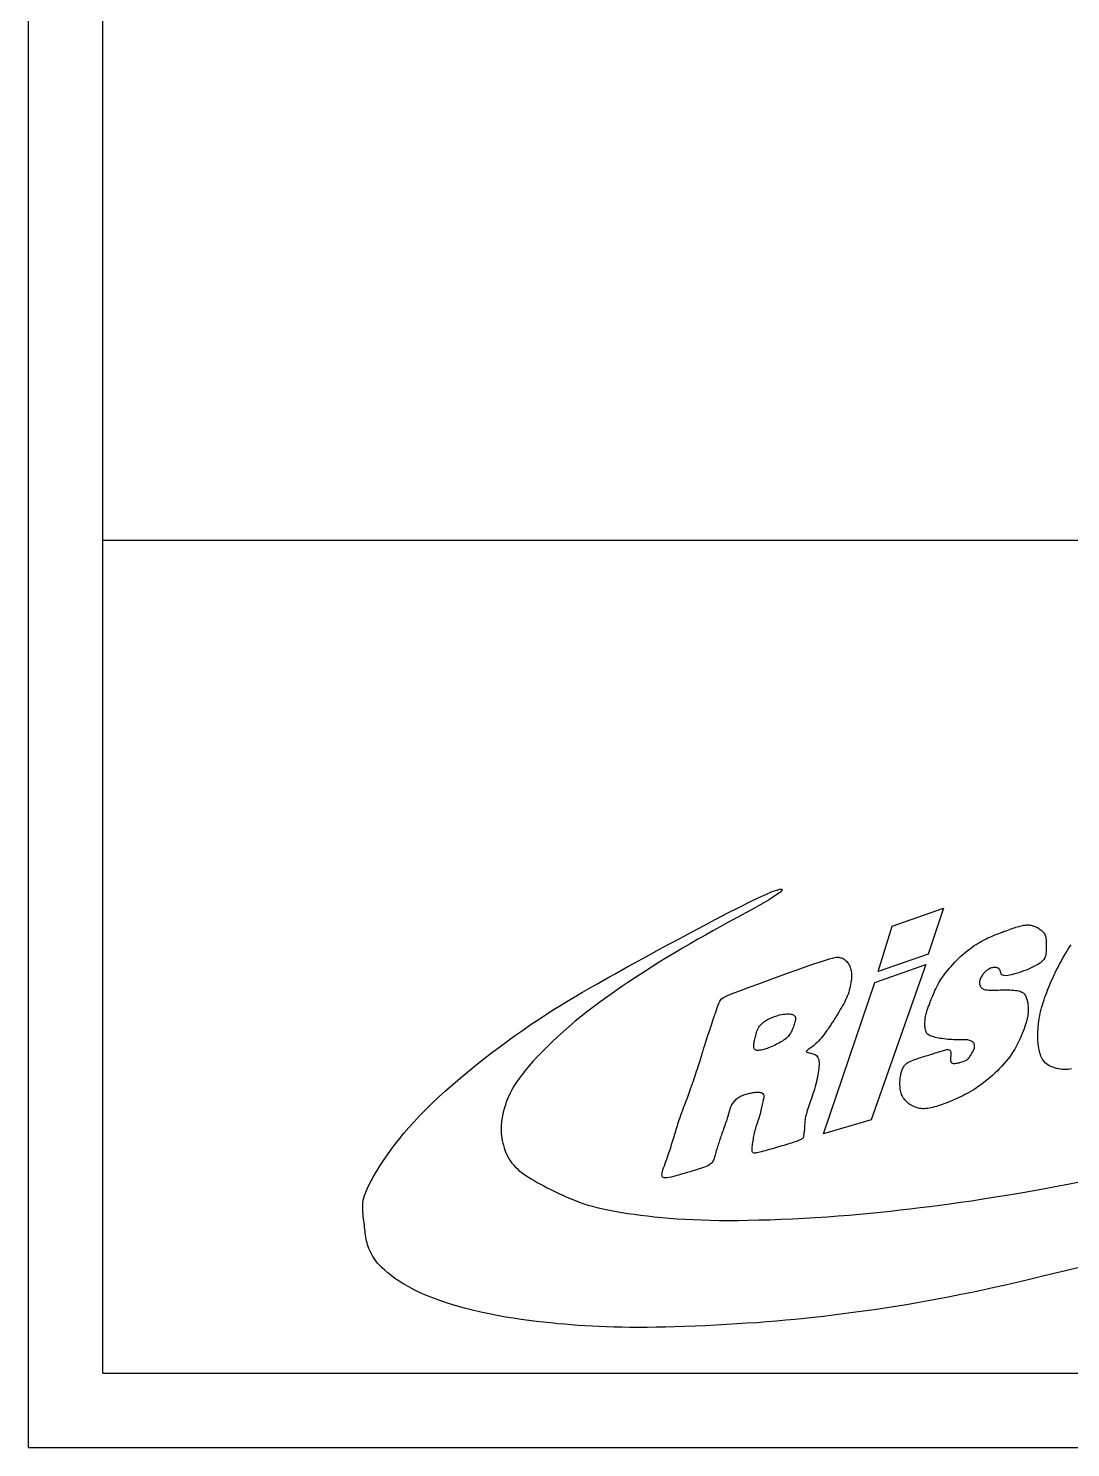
# Model space of a CAD drawing. Extents: x 325 to 612, y 3 to 207.
# Drawn here: x 325.32 to 342.83, y 3 to 26.85 of the extents above; entities that cross this region are included whole.
import ezdxf

# ---------------------------------------------------------------- set-up
doc = ezdxf.new("R2010")
doc.units = 0
doc.layers.add('圖框層', color=7, linetype='CONTINUOUS')
doc.layers.add('輪廓線層', color=7, linetype='CONTINUOUS')

msp = doc.modelspace()

# ---------------------------------------------------------------- linework, layer by layer
at = {"layer": '圖框層', "color": 7}
for p, q in [((325.319, 3), (325.319, 206.969)), ((326.569, 4.25), (326.569, 205.719)), ((326.569, 18.25), (611.07, 18.25)), ((326.569, 4.25), (611.07, 4.25)), ((325.319, 3), (612.319, 3))]:
    msp.add_line(p, q, dxfattribs=at)
at = {"layer": '輪廓線層', "color": 1}
msp.add_lwpolyline([(342.979, 6.03), (342.751, 5.972), (342.533, 5.919), (342.325, 5.868), (342.124, 5.82), (341.929, 5.775), (341.738, 5.732), (341.549, 5.69), (341.361, 5.649), (341.175, 5.609), (340.991, 5.571), (340.807, 5.534), (340.624, 5.499), (340.441, 5.465), (340.258, 5.432), (340.076, 5.401), (339.894, 5.372), (339.712, 5.344), (339.533, 5.317), (339.355, 5.292), (339.181, 5.269), (339.01, 5.246), (338.843, 5.226), (338.68, 5.206), (338.52, 5.188), (338.363, 5.171), (338.207, 5.155), (338.05, 5.14), (337.892, 5.126), (337.732, 5.113), (337.568, 5.1), (337.399, 5.089), (337.226, 5.078), (337.051, 5.067), (336.875, 5.058), (336.699, 5.049), (336.525, 5.042), (336.354, 5.035), (336.186, 5.03), (336.024, 5.026), (335.868, 5.023), (335.716, 5.021), (335.57, 5.02), (335.429, 5.02), (335.292, 5.022), (335.16, 5.025), (335.034, 5.028), (334.911, 5.033), (334.792, 5.039), (334.676, 5.046), (334.561, 5.054), (334.447, 5.063), (334.333, 5.073), (334.218, 5.083), (334.1, 5.095), (333.979, 5.108), (333.856, 5.122), (333.729, 5.137), (333.6, 5.154), (333.469, 5.174), (333.335, 5.195), (333.2, 5.219), (333.062, 5.246), (332.924, 5.277), (332.785, 5.31), (332.647, 5.346), (332.511, 5.384), (332.378, 5.425), (332.25, 5.467), (332.127, 5.512), (332.011, 5.557), (331.904, 5.604), (331.804, 5.652), (331.712, 5.7), (331.627, 5.749), (331.549, 5.797), (331.479, 5.845), (331.415, 5.891), (331.358, 5.937), (331.308, 5.98), (331.263, 6.023), (331.223, 6.063), (331.189, 6.103), (331.159, 6.141), (331.132, 6.177), (331.11, 6.213), (331.089, 6.248), (331.072, 6.281), (331.056, 6.314), (331.042, 6.347), (331.03, 6.379), (331.02, 6.41), (331.011, 6.442), (331.003, 6.473), (330.996, 6.505), (330.991, 6.537), (330.986, 6.569), (330.981, 6.602), (330.977, 6.635), (330.974, 6.669), (330.97, 6.704), (330.966, 6.739), (330.962, 6.776), (330.957, 6.813), (330.952, 6.852), (330.948, 6.89), (330.944, 6.929), (330.94, 6.968), (330.938, 7.007), (330.938, 7.046), (330.939, 7.084), (330.942, 7.121), (330.948, 7.158), (330.957, 7.196), (330.968, 7.236), (330.983, 7.277), (331.001, 7.322), (331.023, 7.37), (331.049, 7.423), (331.08, 7.482), (331.114, 7.545), (331.153, 7.613), (331.197, 7.685), (331.244, 7.761), (331.297, 7.84), (331.354, 7.923), (331.416, 8.009), (331.482, 8.098), (331.554, 8.189), (331.631, 8.283), (331.713, 8.378), (331.8, 8.476), (331.894, 8.576), (331.993, 8.679), (332.098, 8.783), (332.21, 8.888), (332.328, 8.996), (332.45, 9.103), (332.576, 9.212), (332.706, 9.319), (332.838, 9.426), (332.971, 9.532), (333.105, 9.636), (333.24, 9.737), (333.374, 9.836), (333.507, 9.932), (333.64, 10.025), (333.771, 10.115), (333.901, 10.202), (334.029, 10.286), (334.154, 10.367), (334.278, 10.444), (334.399, 10.517), (334.517, 10.588), (334.634, 10.656), (334.747, 10.722), (334.859, 10.785), (334.968, 10.847), (335.075, 10.907), (335.18, 10.966), (335.285, 11.025), (335.394, 11.085), (335.509, 11.148), (335.632, 11.216), (335.767, 11.289), (335.915, 11.37), (336.081, 11.46), (336.265, 11.559), (336.462, 11.664), (336.667, 11.773), (336.874, 11.882), (337.076, 11.987), (337.268, 12.085), (337.443, 12.173), (337.596, 12.246), (337.722, 12.303), (337.82, 12.345), (337.895, 12.371), (337.946, 12.385), (337.977, 12.388), (337.988, 12.381), (337.983, 12.365), (337.962, 12.343), (337.928, 12.315), (337.881, 12.283), (337.824, 12.245), (337.755, 12.204), (337.678, 12.158), (337.592, 12.109), (337.498, 12.056), (337.398, 12.001), (337.292, 11.943), (337.181, 11.882), (337.065, 11.819), (336.946, 11.754), (336.823, 11.686), (336.698, 11.616), (336.57, 11.544), (336.441, 11.47), (336.311, 11.394), (336.181, 11.316), (336.051, 11.237), (335.921, 11.157), (335.791, 11.076), (335.664, 10.994), (335.537, 10.912), (335.413, 10.83), (335.292, 10.749), (335.173, 10.667), (335.057, 10.585), (334.943, 10.503), (334.831, 10.421), (334.722, 10.338), (334.615, 10.253), (334.511, 10.168), (334.409, 10.081), (334.31, 9.994), (334.214, 9.906), (334.121, 9.819), (334.033, 9.733), (333.95, 9.649), (333.872, 9.568), (333.799, 9.489), (333.732, 9.414), (333.671, 9.342), (333.616, 9.273), (333.566, 9.205), (333.521, 9.14), (333.48, 9.076), (333.444, 9.012), (333.411, 8.949), (333.382, 8.885), (333.357, 8.822), (333.335, 8.759), (333.317, 8.697), (333.301, 8.637), (333.288, 8.578), (333.278, 8.522), (333.271, 8.468), (333.266, 8.418), (333.264, 8.37), (333.263, 8.325), (333.265, 8.282), (333.269, 8.24), (333.274, 8.2), (333.282, 8.16), (333.291, 8.12), (333.302, 8.081), (333.314, 8.041), (333.328, 8.002), (333.343, 7.963), (333.36, 7.925), (333.379, 7.887), (333.4, 7.851), (333.422, 7.817), (333.446, 7.783), (333.473, 7.751), (333.501, 7.72), (333.531, 7.69), (333.564, 7.66), (333.6, 7.631), (333.638, 7.603), (333.678, 7.574), (333.722, 7.545), (333.768, 7.516), (333.817, 7.487), (333.869, 7.458), (333.924, 7.428), (333.981, 7.398), (334.04, 7.367), (334.102, 7.336), (334.166, 7.305), (334.232, 7.274), (334.3, 7.242), (334.369, 7.212), (334.439, 7.182), (334.51, 7.153), (334.582, 7.126), (334.654, 7.1), (334.726, 7.077), (334.799, 7.056), (334.874, 7.036), (334.95, 7.017), (335.03, 7), (335.113, 6.983), (335.201, 6.968), (335.294, 6.952), (335.393, 6.937), (335.498, 6.922), (335.607, 6.908), (335.722, 6.894), (335.84, 6.881), (335.963, 6.869), (336.09, 6.858), (336.22, 6.848), (336.353, 6.84), (336.489, 6.833), (336.63, 6.827), (336.775, 6.823), (336.926, 6.82), (337.083, 6.819), (337.246, 6.82), (337.417, 6.822), (337.596, 6.826), (337.78, 6.831), (337.97, 6.838), (338.162, 6.847), (338.356, 6.857), (338.549, 6.868), (338.741, 6.88), (338.929, 6.894), (339.112, 6.908), (339.291, 6.924), (339.466, 6.94), (339.637, 6.958), (339.806, 6.976), (339.973, 6.995), (340.139, 7.014), (340.304, 7.034), (340.469, 7.054), (340.636, 7.076), (340.807, 7.099), (340.984, 7.123), (341.17, 7.15), (341.365, 7.18), (341.573, 7.213), (341.794, 7.25), (342.032, 7.29), (342.283, 7.335), (342.545, 7.383), (342.817, 7.435), (343.096, 7.49)], dxfattribs=at)
at = {"layer": '輪廓線層', "color": 116}
for points in [[(339.836, 11.763), (340.696, 12.066), (340.442, 11.294), (339.602, 11.001)], [(341.367, 10.962), (341.357, 10.948), (341.347, 10.935), (341.338, 10.921), (341.33, 10.907), (341.323, 10.893), (341.317, 10.88), (341.312, 10.866), (341.308, 10.852), (341.306, 10.839), (341.304, 10.826), (341.304, 10.813), (341.305, 10.8), (341.306, 10.788), (341.309, 10.776), (341.313, 10.764), (341.318, 10.753), (341.324, 10.742), (341.331, 10.732), (341.34, 10.723), (341.352, 10.715), (341.366, 10.708), (341.384, 10.702), (341.405, 10.697), (341.431, 10.693), (341.461, 10.691), (341.495, 10.69), (341.532, 10.69), (341.571, 10.69), (341.612, 10.691), (341.653, 10.693), (341.695, 10.694), (341.735, 10.694), (341.774, 10.694), (341.811, 10.693), (341.846, 10.691), (341.879, 10.689), (341.91, 10.685), (341.938, 10.681), (341.963, 10.676), (341.986, 10.67), (342.005, 10.663), (342.022, 10.655), (342.036, 10.646), (342.049, 10.636), (342.059, 10.625), (342.068, 10.613), (342.076, 10.599), (342.083, 10.584), (342.089, 10.568), (342.095, 10.551), (342.1, 10.533), (342.105, 10.515), (342.109, 10.495), (342.113, 10.476), (342.116, 10.456), (342.118, 10.437), (342.119, 10.417), (342.12, 10.399), (342.121, 10.38), (342.121, 10.362), (342.121, 10.345), (342.12, 10.329), (342.12, 10.314), (342.119, 10.3), (342.118, 10.287), (342.117, 10.274), (342.116, 10.262), (342.114, 10.248), (342.111, 10.233), (342.107, 10.216), (342.102, 10.196), (342.095, 10.172), (342.087, 10.144), (342.077, 10.113), (342.065, 10.078), (342.052, 10.041), (342.038, 10.001), (342.022, 9.96), (342.004, 9.917), (341.985, 9.874), (341.965, 9.83), (341.943, 9.786), (341.92, 9.743), (341.895, 9.699), (341.869, 9.656), (341.841, 9.613), (341.812, 9.57), (341.781, 9.529), (341.748, 9.488), (341.714, 9.448), (341.679, 9.409), (341.642, 9.37), (341.605, 9.333), (341.567, 9.297), (341.528, 9.262), (341.489, 9.228), (341.45, 9.195), (341.411, 9.163), (341.372, 9.132), (341.332, 9.103), (341.293, 9.075), (341.254, 9.048), (341.214, 9.022), (341.175, 8.998), (341.136, 8.975), (341.097, 8.953), (341.059, 8.933), (341.021, 8.913), (340.983, 8.895), (340.946, 8.878), (340.91, 8.861), (340.874, 8.845), (340.839, 8.831), (340.805, 8.816), (340.771, 8.803), (340.738, 8.79), (340.706, 8.778), (340.674, 8.766), (340.642, 8.755), (340.611, 8.745), (340.58, 8.735), (340.549, 8.726), (340.519, 8.718), (340.489, 8.711), (340.459, 8.705), (340.431, 8.701), (340.402, 8.698), (340.374, 8.696), (340.347, 8.697), (340.321, 8.699), (340.295, 8.702), (340.27, 8.707), (340.246, 8.714), (340.222, 8.722), (340.199, 8.731), (340.177, 8.742), (340.156, 8.754), (340.135, 8.767), (340.116, 8.781), (340.097, 8.796), (340.08, 8.811), (340.064, 8.828), (340.049, 8.845), (340.035, 8.862), (340.023, 8.881), (340.012, 8.899), (340.002, 8.918), (339.994, 8.938), (339.987, 8.959), (339.981, 8.98), (339.976, 9.002), (339.972, 9.025), (339.97, 9.049), (339.968, 9.074), (339.967, 9.099), (339.967, 9.123), (339.967, 9.148), (339.969, 9.173), (339.971, 9.196), (339.973, 9.219), (339.976, 9.241), (339.979, 9.262), (339.983, 9.281), (339.988, 9.3), (339.992, 9.317), (339.998, 9.334), (340.004, 9.351), (340.011, 9.366), (340.018, 9.381), (340.026, 9.395), (340.035, 9.409), (340.045, 9.423), (340.056, 9.435), (340.069, 9.448), (340.084, 9.46), (340.101, 9.471), (340.119, 9.482), (340.14, 9.492), (340.163, 9.503), (340.186, 9.512), (340.211, 9.522), (340.237, 9.531), (340.264, 9.54), (340.291, 9.549), (340.318, 9.558), (340.345, 9.566), (340.373, 9.574), (340.4, 9.583), (340.427, 9.591), (340.454, 9.599), (340.481, 9.608), (340.508, 9.616), (340.534, 9.624), (340.56, 9.633), (340.585, 9.641), (340.61, 9.649), (340.634, 9.657), (340.657, 9.664), (340.679, 9.671), (340.699, 9.677), (340.719, 9.682), (340.737, 9.686), (340.754, 9.689), (340.769, 9.691), (340.782, 9.69), (340.794, 9.688), (340.803, 9.683), (340.811, 9.676), (340.816, 9.666), (340.819, 9.654), (340.821, 9.64), (340.821, 9.625), (340.821, 9.609), (340.82, 9.592), (340.819, 9.576), (340.817, 9.561), (340.816, 9.546), (340.816, 9.533), (340.816, 9.521), (340.816, 9.51), (340.818, 9.5), (340.82, 9.491), (340.822, 9.483), (340.826, 9.477), (340.83, 9.471), (340.836, 9.467), (340.843, 9.463), (340.851, 9.461), (340.861, 9.459), (340.873, 9.459), (340.887, 9.459), (340.903, 9.46), (340.921, 9.463), (340.941, 9.466), (340.962, 9.47), (340.984, 9.476), (341.006, 9.482), (341.028, 9.489), (341.048, 9.497), (341.067, 9.506), (341.083, 9.515), (341.098, 9.526), (341.111, 9.537), (341.123, 9.55), (341.133, 9.562), (341.143, 9.576), (341.152, 9.589), (341.161, 9.604), (341.17, 9.618), (341.179, 9.633), (341.188, 9.648), (341.195, 9.663), (341.203, 9.678), (341.209, 9.693), (341.214, 9.707), (341.218, 9.721), (341.221, 9.735), (341.222, 9.748), (341.221, 9.76), (341.22, 9.772), (341.216, 9.782), (341.212, 9.793), (341.206, 9.802), (341.198, 9.811), (341.19, 9.82), (341.18, 9.827), (341.168, 9.834), (341.154, 9.84), (341.139, 9.845), (341.121, 9.849), (341.102, 9.852), (341.08, 9.854), (341.056, 9.855), (341.029, 9.856), (341.001, 9.856), (340.971, 9.855), (340.94, 9.855), (340.908, 9.855), (340.874, 9.855), (340.841, 9.857), (340.807, 9.859), (340.773, 9.861), (340.739, 9.865), (340.706, 9.869), (340.673, 9.874), (340.642, 9.879), (340.613, 9.884), (340.585, 9.89), (340.558, 9.896), (340.534, 9.902), (340.512, 9.908), (340.492, 9.915), (340.474, 9.923), (340.458, 9.931), (340.443, 9.941), (340.431, 9.951), (340.421, 9.963), (340.412, 9.976), (340.405, 9.991), (340.399, 10.007), (340.394, 10.023), (340.391, 10.042), (340.389, 10.061), (340.387, 10.081), (340.387, 10.103), (340.386, 10.126), (340.387, 10.149), (340.388, 10.173), (340.39, 10.197), (340.393, 10.22), (340.396, 10.244), (340.4, 10.267), (340.405, 10.289), (340.41, 10.31), (340.416, 10.33), (340.422, 10.35), (340.429, 10.369), (340.435, 10.387), (340.442, 10.405), (340.448, 10.422), (340.455, 10.439), (340.461, 10.455), (340.468, 10.472), (340.474, 10.489), (340.482, 10.507), (340.489, 10.526), (340.498, 10.547), (340.507, 10.57), (340.518, 10.596), (340.529, 10.623), (340.542, 10.652), (340.555, 10.683), (340.57, 10.714), (340.585, 10.746), (340.601, 10.778), (340.619, 10.81), (340.637, 10.841), (340.656, 10.871), (340.676, 10.902), (340.698, 10.932), (340.721, 10.962), (340.745, 10.993), (340.771, 11.024), (340.798, 11.056), (340.827, 11.089), (340.857, 11.123), (340.889, 11.157), (340.921, 11.191), (340.955, 11.225), (340.99, 11.258), (341.026, 11.291), (341.062, 11.322), (341.099, 11.352), (341.135, 11.38), (341.172, 11.407), (341.209, 11.432), (341.245, 11.455), (341.281, 11.477), (341.316, 11.498), (341.35, 11.517), (341.383, 11.535), (341.415, 11.551), (341.446, 11.566), (341.477, 11.58), (341.507, 11.593), (341.537, 11.606), (341.567, 11.618), (341.597, 11.63), (341.628, 11.642), (341.658, 11.654), (341.688, 11.666), (341.719, 11.678), (341.749, 11.689), (341.778, 11.7), (341.807, 11.71), (341.835, 11.72), (341.862, 11.729), (341.889, 11.738), (341.914, 11.746), (341.938, 11.753), (341.962, 11.76), (341.984, 11.766), (342.005, 11.771), (342.025, 11.776), (342.044, 11.779), (342.062, 11.782), (342.079, 11.784), (342.095, 11.785), (342.111, 11.786), (342.126, 11.785), (342.141, 11.784), (342.156, 11.782), (342.172, 11.78), (342.187, 11.776), (342.202, 11.772), (342.217, 11.767), (342.232, 11.761), (342.248, 11.755), (342.263, 11.748), (342.278, 11.74), (342.294, 11.731), (342.309, 11.721), (342.324, 11.711), (342.338, 11.7), (342.352, 11.689), (342.365, 11.677), (342.376, 11.665), (342.386, 11.652), (342.395, 11.638), (342.402, 11.624), (342.408, 11.61), (342.413, 11.595), (342.416, 11.578), (342.419, 11.561), (342.422, 11.543), (342.423, 11.523), (342.425, 11.502), (342.426, 11.48), (342.426, 11.457), (342.426, 11.434), (342.426, 11.409), (342.426, 11.384), (342.425, 11.359), (342.423, 11.334), (342.421, 11.309), (342.418, 11.284), (342.411, 11.258), (342.399, 11.232), (342.382, 11.206), (342.358, 11.179), (342.326, 11.151), (342.283, 11.122), (342.23, 11.092), (342.169, 11.063), (342.102, 11.033), (342.033, 11.006), (341.963, 10.982), (341.897, 10.961), (341.837, 10.945), (341.786, 10.935), (341.746, 10.931), (341.715, 10.933), (341.694, 10.939), (341.679, 10.949), (341.669, 10.962), (341.663, 10.976), (341.659, 10.991), (341.655, 11.005), (341.65, 11.018), (341.645, 11.03), (341.638, 11.04), (341.63, 11.048), (341.621, 11.056), (341.611, 11.061), (341.6, 11.066), (341.588, 11.069), (341.575, 11.071), (341.561, 11.072), (341.547, 11.072), (341.533, 11.07), (341.518, 11.067), (341.503, 11.063), (341.487, 11.057), (341.472, 11.05), (341.458, 11.042), (341.443, 11.033), (341.429, 11.023), (341.416, 11.012), (341.403, 11), (341.39, 10.988), (341.379, 10.975)], [(338.563, 9.589), (338.577, 9.575), (338.588, 9.557), (338.596, 9.537), (338.602, 9.515), (338.606, 9.49), (338.607, 9.464), (338.607, 9.435), (338.606, 9.404), (338.603, 9.372), (338.599, 9.338), (338.594, 9.302), (338.587, 9.265), (338.58, 9.227), (338.572, 9.188), (338.563, 9.148), (338.552, 9.108), (338.541, 9.067), (338.53, 9.026), (338.517, 8.986), (338.505, 8.945), (338.492, 8.906), (338.479, 8.867), (338.466, 8.83), (338.454, 8.794), (338.442, 8.76), (338.431, 8.728), (338.42, 8.697), (338.41, 8.668), (338.401, 8.64), (338.394, 8.612), (338.387, 8.586), (338.381, 8.56), (338.376, 8.535), (338.373, 8.51), (338.37, 8.487), (338.368, 8.463), (338.366, 8.441), (338.365, 8.419), (338.364, 8.398), (338.363, 8.377), (338.361, 8.358), (338.36, 8.339), (338.358, 8.322), (338.356, 8.305), (338.354, 8.29), (338.352, 8.275), (338.35, 8.262), (338.348, 8.25), (338.347, 8.239), (338.345, 8.229), (338.343, 8.22), (338.339, 8.212), (338.334, 8.204), (338.327, 8.196), (338.317, 8.189), (338.305, 8.181), (338.289, 8.173), (338.271, 8.165), (338.25, 8.156), (338.226, 8.147), (338.2, 8.138), (338.172, 8.129), (338.143, 8.12), (338.112, 8.11), (338.08, 8.1), (338.048, 8.09), (338.014, 8.08), (337.98, 8.07), (337.945, 8.06), (337.91, 8.05), (337.875, 8.039), (337.839, 8.029), (337.804, 8.019), (337.769, 8.009), (337.735, 7.999), (337.702, 7.99), (337.671, 7.981), (337.641, 7.973), (337.614, 7.966), (337.589, 7.96), (337.567, 7.955), (337.548, 7.952), (337.531, 7.95), (337.517, 7.95), (337.505, 7.952), (337.496, 7.958), (337.489, 7.966), (337.484, 7.977), (337.482, 7.992), (337.481, 8.01), (337.482, 8.031), (337.484, 8.053), (337.487, 8.078), (337.49, 8.103), (337.495, 8.129), (337.499, 8.156), (337.503, 8.182), (337.508, 8.208), (337.512, 8.233), (337.517, 8.259), (337.523, 8.285), (337.528, 8.311), (337.535, 8.337), (337.542, 8.363), (337.55, 8.39), (337.558, 8.417), (337.568, 8.444), (337.577, 8.471), (337.586, 8.499), (337.596, 8.526), (337.605, 8.554), (337.613, 8.582), (337.621, 8.61), (337.629, 8.638), (337.635, 8.665), (337.642, 8.692), (337.648, 8.718), (337.653, 8.743), (337.658, 8.768), (337.663, 8.79), (337.668, 8.812), (337.672, 8.832), (337.676, 8.85), (337.68, 8.867), (337.682, 8.882), (337.683, 8.896), (337.684, 8.909), (337.682, 8.919), (337.68, 8.929), (337.676, 8.937), (337.671, 8.944), (337.665, 8.949), (337.657, 8.954), (337.649, 8.958), (337.64, 8.961), (337.631, 8.964), (337.621, 8.966), (337.61, 8.968), (337.599, 8.969), (337.587, 8.97), (337.574, 8.97), (337.561, 8.97), (337.548, 8.969), (337.533, 8.968), (337.519, 8.966), (337.503, 8.964), (337.487, 8.961), (337.471, 8.958), (337.454, 8.954), (337.436, 8.95), (337.418, 8.945), (337.399, 8.94), (337.379, 8.935), (337.359, 8.929), (337.339, 8.922), (337.319, 8.914), (337.299, 8.906), (337.28, 8.897), (337.261, 8.887), (337.243, 8.876), (337.226, 8.863), (337.21, 8.85), (337.195, 8.836), (337.181, 8.821), (337.168, 8.806), (337.157, 8.791), (337.147, 8.777), (337.138, 8.762), (337.13, 8.748), (337.123, 8.735), (337.118, 8.722), (337.113, 8.709), (337.109, 8.696), (337.105, 8.683), (337.102, 8.67), (337.098, 8.656), (337.095, 8.642), (337.091, 8.627), (337.087, 8.611), (337.082, 8.595), (337.077, 8.577), (337.071, 8.558), (337.065, 8.537), (337.058, 8.515), (337.05, 8.492), (337.041, 8.466), (337.032, 8.44), (337.023, 8.413), (337.013, 8.386), (337.003, 8.359), (336.994, 8.331), (336.984, 8.305), (336.975, 8.279), (336.966, 8.254), (336.958, 8.229), (336.95, 8.205), (336.942, 8.181), (336.934, 8.158), (336.926, 8.134), (336.918, 8.11), (336.91, 8.086), (336.903, 8.062), (336.895, 8.038), (336.887, 8.014), (336.88, 7.99), (336.873, 7.966), (336.867, 7.944), (336.861, 7.922), (336.855, 7.9), (336.85, 7.88), (336.844, 7.86), (336.837, 7.842), (336.83, 7.824), (336.821, 7.808), (336.809, 7.792), (336.796, 7.777), (336.779, 7.764), (336.76, 7.751), (336.737, 7.739), (336.711, 7.727), (336.682, 7.716), (336.65, 7.704), (336.614, 7.692), (336.575, 7.679), (336.533, 7.666), (336.487, 7.652), (336.44, 7.638), (336.391, 7.623), (336.343, 7.609), (336.294, 7.595), (336.247, 7.582), (336.202, 7.569), (336.16, 7.558), (336.121, 7.548), (336.085, 7.541), (336.054, 7.536), (336.027, 7.534), (336.004, 7.535), (335.987, 7.541), (335.974, 7.552), (335.968, 7.568), (335.966, 7.588), (335.969, 7.612), (335.975, 7.64), (335.984, 7.671), (335.995, 7.704), (336.008, 7.738), (336.021, 7.774), (336.034, 7.81), (336.047, 7.847), (336.06, 7.883), (336.072, 7.92), (336.085, 7.957), (336.097, 7.993), (336.108, 8.028), (336.12, 8.063), (336.13, 8.097), (336.141, 8.13), (336.151, 8.163), (336.161, 8.195), (336.171, 8.226), (336.18, 8.257), (336.189, 8.287), (336.198, 8.317), (336.207, 8.347), (336.216, 8.378), (336.226, 8.409), (336.236, 8.441), (336.247, 8.475), (336.258, 8.511), (336.271, 8.549), (336.285, 8.59), (336.301, 8.633), (336.318, 8.68), (336.337, 8.728), (336.355, 8.778), (336.375, 8.829), (336.394, 8.88), (336.412, 8.931), (336.431, 8.98), (336.448, 9.028), (336.464, 9.075), (336.48, 9.12), (336.495, 9.164), (336.509, 9.207), (336.523, 9.248), (336.536, 9.288), (336.549, 9.328), (336.562, 9.366), (336.574, 9.404), (336.586, 9.44), (336.598, 9.475), (336.609, 9.508), (336.619, 9.539), (336.628, 9.569), (336.636, 9.596), (336.644, 9.621), (336.651, 9.645), (336.658, 9.669), (336.665, 9.693), (336.673, 9.719), (336.682, 9.748), (336.692, 9.781), (336.704, 9.819), (336.718, 9.862), (336.734, 9.91), (336.751, 9.962), (336.77, 10.016), (336.788, 10.071), (336.807, 10.125), (336.824, 10.179), (336.841, 10.229), (336.857, 10.276), (336.871, 10.319), (336.884, 10.359), (336.896, 10.394), (336.907, 10.427), (336.918, 10.455), (336.928, 10.48), (336.938, 10.502), (336.949, 10.521), (336.963, 10.538), (336.984, 10.554), (337.015, 10.572), (337.058, 10.593), (337.119, 10.619), (337.199, 10.65), (337.302, 10.69), (337.43, 10.738), (337.578, 10.792), (337.739, 10.851), (337.907, 10.913), (338.076, 10.974), (338.239, 11.032), (338.389, 11.085), (338.521, 11.131), (338.629, 11.167), (338.715, 11.195), (338.781, 11.215), (338.832, 11.229), (338.87, 11.237), (338.898, 11.241), (338.919, 11.242), (338.937, 11.241), (338.953, 11.239), (338.969, 11.235), (338.984, 11.231), (338.999, 11.225), (339.013, 11.219), (339.027, 11.211), (339.041, 11.201), (339.054, 11.19), (339.067, 11.177), (339.08, 11.162), (339.092, 11.146), (339.103, 11.129), (339.113, 11.11), (339.123, 11.091), (339.131, 11.07), (339.138, 11.049), (339.144, 11.026), (339.148, 11.003), (339.151, 10.979), (339.153, 10.955), (339.153, 10.929), (339.152, 10.902), (339.15, 10.875), (339.147, 10.846), (339.143, 10.816), (339.137, 10.785), (339.131, 10.753), (339.123, 10.721), (339.115, 10.688), (339.105, 10.656), (339.094, 10.623), (339.082, 10.59), (339.068, 10.558), (339.053, 10.526), (339.038, 10.494), (339.021, 10.462), (339.003, 10.43), (338.984, 10.397), (338.964, 10.363), (338.943, 10.328), (338.922, 10.292), (338.9, 10.256), (338.877, 10.219), (338.853, 10.181), (338.83, 10.144), (338.806, 10.107), (338.782, 10.071), (338.758, 10.036), (338.735, 10.003), (338.711, 9.97), (338.688, 9.94), (338.665, 9.91), (338.643, 9.883), (338.62, 9.857), (338.598, 9.833), (338.576, 9.81), (338.554, 9.79), (338.532, 9.771), (338.512, 9.754), (338.492, 9.739), (338.473, 9.725), (338.456, 9.712), (338.44, 9.701), (338.426, 9.691), (338.414, 9.683), (338.405, 9.675), (338.398, 9.668), (338.394, 9.662), (338.393, 9.657), (338.396, 9.652), (338.402, 9.648), (338.412, 9.644), (338.426, 9.64), (338.443, 9.636), (338.463, 9.632), (338.484, 9.626), (338.505, 9.62), (338.526, 9.612), (338.546, 9.602)], [(339.543, 10.816), (340.403, 11.119), (339.484, 8.511), (338.683, 8.276)], [(337.918, 9.792), (337.893, 9.779), (337.867, 9.766), (337.84, 9.754), (337.814, 9.742), (337.787, 9.731), (337.76, 9.72), (337.733, 9.711), (337.707, 9.702), (337.681, 9.694), (337.656, 9.687), (337.632, 9.682), (337.609, 9.678), (337.588, 9.676), (337.569, 9.676), (337.553, 9.678), (337.539, 9.682), (337.528, 9.689), (337.52, 9.698), (337.515, 9.709), (337.511, 9.722), (337.51, 9.737), (337.51, 9.753), (337.511, 9.77), (337.513, 9.787), (337.515, 9.806), (337.519, 9.825), (337.522, 9.845), (337.527, 9.865), (337.532, 9.886), (337.537, 9.907), (337.543, 9.929), (337.549, 9.952), (337.556, 9.975), (337.564, 9.998), (337.573, 10.021), (337.584, 10.045), (337.597, 10.068), (337.613, 10.091), (337.632, 10.113), (337.654, 10.135), (337.68, 10.156), (337.709, 10.175), (337.74, 10.194), (337.773, 10.211), (337.808, 10.226), (337.843, 10.24), (337.878, 10.253), (337.912, 10.263), (337.945, 10.272), (337.976, 10.279), (338.006, 10.284), (338.034, 10.287), (338.06, 10.289), (338.084, 10.29), (338.107, 10.289), (338.127, 10.287), (338.145, 10.284), (338.161, 10.28), (338.175, 10.274), (338.186, 10.267), (338.196, 10.259), (338.203, 10.249), (338.208, 10.238), (338.211, 10.224), (338.212, 10.209), (338.211, 10.193), (338.208, 10.175), (338.203, 10.155), (338.197, 10.135), (338.191, 10.114), (338.183, 10.093), (338.175, 10.072), (338.167, 10.05), (338.158, 10.029), (338.149, 10.008), (338.139, 9.988), (338.128, 9.968), (338.116, 9.948), (338.102, 9.929), (338.087, 9.911), (338.07, 9.894), (338.052, 9.878), (338.033, 9.862), (338.012, 9.847), (337.99, 9.833), (337.967, 9.819), (337.943, 9.805)]]:
    msp.add_lwpolyline(points, close=True, dxfattribs=at)
msp.add_lwpolyline([(342.851, 9.364), (342.82, 9.36), (342.789, 9.357), (342.758, 9.355), (342.726, 9.355), (342.695, 9.356), (342.663, 9.36), (342.63, 9.365), (342.598, 9.372), (342.566, 9.381), (342.535, 9.392), (342.505, 9.405), (342.476, 9.419), (342.45, 9.435), (342.427, 9.452), (342.406, 9.47), (342.388, 9.49), (342.372, 9.511), (342.358, 9.534), (342.346, 9.557), (342.336, 9.581), (342.327, 9.607), (342.32, 9.633), (342.313, 9.66), (342.306, 9.688), (342.301, 9.717), (342.296, 9.747), (342.292, 9.778), (342.289, 9.81), (342.286, 9.844), (342.285, 9.879), (342.284, 9.916), (342.284, 9.955), (342.285, 9.995), (342.287, 10.036), (342.29, 10.078), (342.294, 10.121), (342.3, 10.166), (342.307, 10.211), (342.315, 10.256), (342.325, 10.302), (342.336, 10.348), (342.348, 10.394), (342.361, 10.44), (342.375, 10.484), (342.389, 10.528), (342.403, 10.571), (342.418, 10.612), (342.433, 10.652), (342.448, 10.691), (342.463, 10.73), (342.48, 10.77), (342.497, 10.81), (342.515, 10.85), (342.535, 10.893), (342.555, 10.937), (342.577, 10.982), (342.6, 11.029), (342.624, 11.076), (342.649, 11.124), (342.675, 11.172), (342.701, 11.22), (342.728, 11.267), (342.755, 11.313), (342.783, 11.359), (342.813, 11.405), (342.845, 11.452)], dxfattribs=at)

doc.saveas('drawing.dxf')
